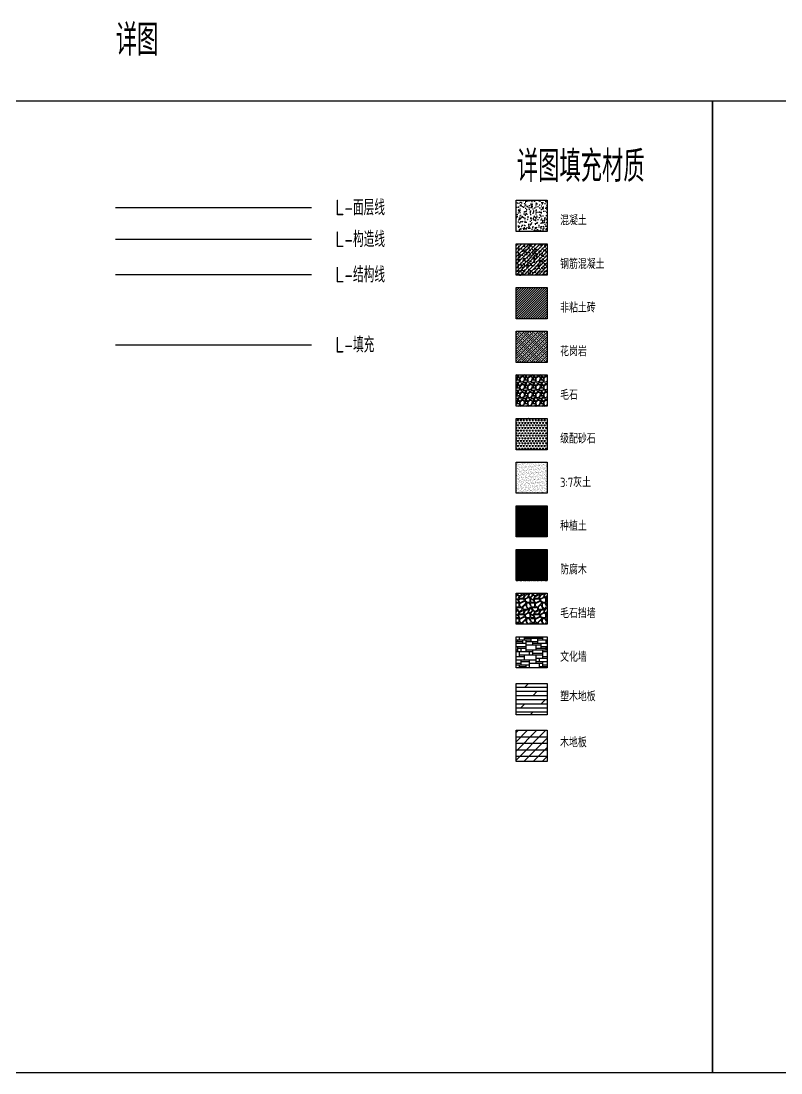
# Model space of a CAD drawing. Extents: x -2575501 to 16617496, y -2334620 to 1078419.
# Drawn here: x 5912656 to 5985816, y 857915 to 959119 of the extents above; entities that cross this region are included whole.
import ezdxf
from ezdxf.enums import TextEntityAlignment as Align

# ---------------------------------------------------------------- set-up
doc = ezdxf.new("R2010")
doc.units = 0
doc.header["$LTSCALE"] = 10
doc.header["$MEASUREMENT"] = 0
for name, color, linetype in [('L-FRAME图框', 3, 'Continuous'), ('L-TEXT文字标注', 7, 'Continuous'), ('L-填充', 251, 'Continuous'), ('L-构造线', 6, 'Continuous'), ('L-结构线', 7, 'Continuous'), ('L-面层线', 4, 'Continuous'), ('W-ALUMINUM_FRAME铝架', 30, 'Continuous')]:
    doc.layers.add(name, color=color, linetype=linetype)
doc.styles.get("Standard").update_dxf_attribs({"font": 'gbenor.shx', "bigfont": 'gbcbig.shx'})

msp = doc.modelspace()

# ---------------------------------------------------------------- hatches: boundary and pattern name
at = {"layer": 'L-填充'}
h = msp.add_hatch(dxfattribs=at)
h.set_pattern_fill('混凝土', color=256, scale=100)
h.set_pattern_definition([(50, (5788473.6, 764230.1), (717.2602, -62.7521), [75, -825]), (355, (5788473.6, 764230.1), (-138.7513, 752.1921), [60, -660]), (100.4514, (5788533.36, 764224.9), (578.5094, 689.4395), [63.7402, -701.1421]), (46.1842, (5788473.6, 764430.1), (1067.241, -165.519), [112.5, -1237.5]), (96.6356, (5788562.5, 764416.3), (934.6627, 974.118), [95.6103, -1051.713]), (351.1842, (5788473.6, 764430.1), (934.662, 974.1186), [90, -990]), (21, (5788573.6, 764380.1), (596.907, -402.6189), [75, -825]), (326, (5788573.6, 764380.1), (243.3153, 725.15), [60, -660]), (71.4514, (5788623.34, 764346.6), (840.2226, 322.5305), [63.7402, -701.1421]), (37.5, (5788473.6, 764230.13), (12.15986, 332.89385), [0, -652, 0, -670, 0, -662.5]), (7.5, (5788473.6, 764230.13), (263.06954, 394.4117), [0, -382, 0, -637, 0, -252.5]), (327.5, (5788250.6, 764230.13), (533.82244, -22.55487), [0, -250, 0, -780, 0, -1035]), (317.5, (5788150.6, 764230.13), (583.1862, 100.105), [0, -325, 0, -518, 0, -735])])
h.paths.add_polyline_path([(5960309.3, 941880.6), (5963309.3, 941880.6), (5963309.3, 938880.6), (5960309.3, 938880.6)])
h = msp.add_hatch(dxfattribs=at)
h.set_pattern_fill('钢筋混凝土', color=256, scale=100)
h.set_pattern_definition([(45, (5788473.6, 764230.13), (-176.7767, 176.7767), []), (50, (5788473.6, 764230.1), (717.2602, -62.7521), [75, -825]), (355, (5788473.6, 764230.1), (-138.7513, 752.1921), [60, -660]), (100.4514, (5788533.36, 764224.9), (578.5094, 689.4395), [63.7402, -701.1421]), (46.1842, (5788473.6, 764430.1), (1067.241, -165.519), [112.5, -1237.5]), (96.6356, (5788562.5, 764416.3), (934.6627, 974.118), [95.6103, -1051.713]), (351.1842, (5788473.6, 764430.1), (934.662, 974.1186), [90, -990]), (21, (5788573.6, 764380.1), (596.907, -402.6189), [75, -825]), (326, (5788573.6, 764380.1), (243.3153, 725.15), [60, -660]), (71.4514, (5788623.34, 764346.6), (840.2226, 322.5305), [63.7402, -701.1421]), (37.5, (5788473.6, 764230.13), (12.15986, 332.89385), [0, -652, 0, -670, 0, -662.5]), (7.5, (5788473.6, 764230.13), (263.06954, 394.4117), [0, -382, 0, -637, 0, -252.5]), (327.5, (5788250.6, 764230.13), (533.82244, -22.55487), [0, -250, 0, -780, 0, -1035]), (317.5, (5788150.6, 764230.13), (583.1862, 100.105), [0, -325, 0, -518, 0, -735])])
h.paths.add_polyline_path([(5960309.3, 937680.6), (5963309.3, 937680.6), (5963309.3, 934680.6), (5960309.3, 934680.6)])
h = msp.add_hatch(dxfattribs=at)
h.set_pattern_fill('ANSI31', color=256, scale=100)
h.set_pattern_definition([(45, (5788473.6, 764230.13), (-112.2532, 112.2532), [])])
h.paths.add_polyline_path([(5960309.3, 933480.6), (5963309.3, 933480.6), (5963309.3, 930480.6), (5960309.3, 930480.6)])
h = msp.add_hatch(dxfattribs=at)
h.set_pattern_fill('ANSI33', color=256, scale=100)
h.set_pattern_definition([(45, (5788473.6, 764230.13), (-224.5064, 224.5064), []), (45, (5788698.1, 764230.13), (-224.5064, 224.5064), [158.75, -79.375])])
h.paths.add_polyline_path([(5960309.3, 929280.6), (5963309.3, 929280.6), (5963309.3, 926280.6), (5960309.3, 926280.6)])
h = msp.add_hatch(dxfattribs=at)
h.set_pattern_fill('GRAVEL', color=256, scale=100)
h.set_pattern_definition([(228.0128, (5789022.23, 764992.13), (-6096.00518, -6858.008427), [102.5163, -10149.15]), (184.9697, (5788953.653, 764915.93), (9144.014792, 761.9946226), [175.9215, -17416.2]), (132.5104, (5788778.393, 764900.69), (7619.9944555, -8382.008188), [124.0446, -12280.41]), (267.2737, (5788481.213, 764710.19), (761.996691, 15239.995096), [160.2015, -15859.92]), (292.8337, (5788473.593, 764550.17), (-3810.0108167, 9144.005199), [157.0902, -15551.94]), (357.2737, (5788534.553, 764405.39), (-15239.995096, 761.996691), [160.2015, -15859.92]), (37.6942, (5788694.573, 764397.77), (-9906.0062584, -7619.993207), [211.8582, -20973.93]), (72.2553, (5788862.213, 764527.31), (5334.0106696, 16764.0048618), [200.016, -19801.59]), (121.4296, (5788923.173, 764717.81), (-6096.0015706, 9905.988348), [160.744, -15913.65]), (175.2364, (5788839.35, 764854.97), (8381.993416, -761.992849), [183.514, -8992.17]), (222.3974, (5788656.473, 764870.21), (-9144.0002752, -8381.9890952), [237.3234, -23495.04]), (138.8141, (5789235.59, 764702.57), (-5333.996602, 4571.992967), [81.0015, -8019.18]), (171.4692, (5789174.633, 764755.91), (9905.9848787, -1524.00384), [154.1046, -15256.38]), (225, (5789022.23, 764778.77), (-1e-13, -761.9995), [107.7627, -969.867]), (203.1986, (5788968.89, 764870.21), (3810.012848, 1524.006682), [58.0323, -5745.18]), (291.8014, (5788915.55, 764847.35), (-762.000535, 2286.00147), [82.0698, -4021.44]), (30.9638, (5788946.03, 764771.15), (2285.99759, 1524.00119), [133.296, -4309.89]), (161.5651, (5789060.33, 764839.73), (1524.0007, -761.99887), [96.386, -2313.27]), (16.3895, (5788473.593, 764847.35), (7620.004204, 2285.995245), [135.0264, -13367.64]), (70.3462, (5788603.133, 764885.45), (-3047.991507, -8381.988147), [113.2797, -11214.66]), (293.1986, (5789060.33, 764992.13), (-1524.006682, 3810.012848), [116.064, -5687.16]), (343.6105, (5789106.053, 764885.45), (-7620.004204, 2285.995245), [135.0264, -13367.64]), (339.444, (5788473.59, 764374.91), (-3810.00473, 1523.99815), [130.2105, -6380.31]), (294.7751, (5788595.513, 764329.19), (-3809.991121, 8381.996108), [109.1016, -10801.08]), (66.8014, (5789067.95, 764230.13), (1524.006682, 3810.012848), [116.064, -5687.16]), (17.354, (5789113.673, 764336.81), (-9906.0005346, -3047.995403), [127.735, -12645.72]), (69.444, (5788694.57, 764230.13), (-1523.99815, -3810.00473), [65.1054, -6445.44]), (101.3099, (5789022.23, 764230.13), (-761.99624, 3047.99024), [38.8545, -3846.6]), (165.9638, (5789014.61, 764268.23), (2286.0016, -761.99868), [157.0902, -2984.715]), (186.009, (5788862.213, 764306.33), (7619.988763, 761.9982206), [145.58, -14412.42]), (303.6901, (5788946.03, 764702.57), (-762.00026, 1523.99853), [109.8972, -2637.534]), (353.1572, (5789006.993, 764611.13), (12954.005357, -1524.0068255), [191.867, -18994.8]), (60.9454, (5789197.49, 764588.27), (-3047.99291, -5333.987283), [78.4524, -7766.82]), (90, (5789235.6, 764656.85), (-762, 762), [45.72, -716.28]), (120.2564, (5788846.973, 764329.19), (3047.99354, -5333.99731), [105.86, -10480.17]), (48.0128, (5788793.63, 764420.63), (6096.00518, 6858.008427), [205.033, -10046.64]), (0, (5788930.8, 764573), (762, 762), [198.12, -563.88]), (325.3048, (5789128.913, 764573.03), (-7619.986797, 5334.000507), [120.483, -11927.79]), (254.0546, (5789227.97, 764504.45), (-762.001944, -3048.00726), [110.9487, -5436.51]), (207.646, (5789197.493, 764397.77), (-14477.9949147, -7620.0047924), [180.6435, -17883.75]), (175.4261, (5789037.473, 764313.95), (-9906.0022814, 761.9963134), [191.1087, -18919.74]), (175.4261, (5789037.473, 764313.95), (-9906.0022814, 761.9963134), [191.1087, -18919.74])])
h.paths.add_polyline_path([(5960309.3, 925080.6), (5963309.3, 925080.6), (5963309.3, 922080.6), (5960309.3, 922080.6)])
h = msp.add_hatch(dxfattribs=at)
h.set_pattern_fill('TRIANG', color=256, scale=100)
h.set_pattern_definition([(60, (5788473.6, 764230.13), (-142.87495, 247.46673), [142.875, -142.875]), (120, (5788473.6, 764230.13), (-285.74995, 3e-05), [142.875, -142.875]), (0, (5788402.16, 764353.86), (142.875, 247.4667), [142.875, -142.875])])
h.paths.add_polyline_path([(5960309.3, 920880.6), (5963309.3, 920880.6), (5963309.3, 917880.6), (5960309.3, 917880.6)])
h = msp.add_hatch(dxfattribs=at)
h.set_pattern_fill('AR-SAND', color=256, scale=100)
h.set_pattern_definition([(37.5, (5788473.6, 764230.13), (-8.00016, 244.70662), [0, -193.04, 0, -215.9, 0, -206.375]), (7.5, (5788473.6, 764230.13), (224.76164, 358.41255), [0, -104.14, 0, -173.99, 0, -66.675]), (327.5, (5788317.38, 764230.13), (395.49619, 0.7186), [0, -63.5, 0, -228.6, 0, -298.45]), (317.5, (5788317.38, 764230.13), (381.77823, 111.46466), [0, -31.75, 0, -149.86, 0, -171.45])])
h.paths.add_polyline_path([(5960309.3, 916680.6), (5963309.3, 916680.6), (5963309.3, 913680.6), (5960309.3, 913680.6)])
h = msp.add_hatch(dxfattribs=at)
h.set_pattern_fill('EARTH', color=256, scale=100)
h.set_pattern_definition([(0, (5788473.6, 764230.13), (317.5, 317.5), [317.5, -317.5]), (0, (5788473.6, 764349.2), (317.5, 317.5), [317.5, -317.5]), (0, (5788473.6, 764468.25), (317.5, 317.5), [317.5, -317.5]), (90, (5788513.28, 764507.94), (-317.5, 317.5), [317.5, -317.5]), (90, (5788632.34, 764507.94), (-317.5, 317.5), [317.5, -317.5]), (90, (5788751.4, 764507.94), (-317.5, 317.5), [317.5, -317.5])])
h.paths.add_polyline_path([(5960309.3, 912480.6), (5963309.3, 912480.6), (5963309.3, 909480.6), (5960309.3, 909480.6)])
h = msp.add_hatch(dxfattribs=at)
h.set_pattern_fill('木纹01', color=256, scale=100, style=0)
h.set_pattern_definition([(0, (5860038.34, 823943.23), (400, 400), [20, -380]), (0, (5859758.34, 823983.23), (400, 400), [40, -360]), (0, (5860018.34, 824003.23), (400, 400), [20, -380]), (0, (5859778.34, 824043.23), (400, 400), [20, -380]), (0, (5860018.34, 824063.23), (400, 400), [20, -380]), (0, (5859798.34, 824083.23), (400, 400), [20, -380]), (0, (5860018.34, 824103.23), (400, 400), [20, -380]), (0, (5859798.34, 824143.23), (400, 400), [20, -220, 20, -140]), (0, (5859798.34, 824183.23), (400, 400), [40, -200, 20, -140]), (0, (5859778.34, 824243.23), (400, 400), [20, -60, 20, -160, 20, -120]), (0, (5859758.34, 824283.23), (400, 400), [20, -80, 40, -260]), (0, (5860018.34, 824303.23), (400, 400), [20, -380]), (0, (5859758.34, 824323.23), (400, 400), [20, -100, 20, -260]), (45, (5859718.34, 823943.23), (4e-14, 400), [56.5684, -509.117]), (45, (5860058.34, 823943.23), (4e-14, 400), [113.1371, -452.5483]), (45, (5860058.34, 824143.23), (4e-14, 400), [28.284, -537.4014]), (45, (5859718.34, 824183.23), (4e-14, 400), [84.8528, -480.8326]), (45, (5860058.34, 824183.23), (4e-14, 400), [141.4214, -424.2641]), (45, (5860058.34, 824243.23), (4e-14, 400), [84.8528, -480.8326]), (315, (5859978.34, 824283.23), (400, -9e-14), [28.284, -537.4014]), (315, (5859838.34, 823963.23), (400, -9e-14), [56.5684, -509.117]), (315, (5859858.34, 824123.23), (400, -9e-14), [56.5684, -509.117]), (315, (5859978.34, 824043.23), (400, -9e-14), [56.5684, -509.117]), (315, (5859958.34, 824203.23), (400, -9e-14), [56.5684, -509.117]), (315, (5859978.34, 824243.23), (400, -9e-14), [84.8528, -480.8326]), (315, (5859878.34, 824003.23), (400, -9e-14), [84.8528, -480.8326]), (315, (5859938.34, 824023.23), (400, -9e-14), [84.8528, -480.8326]), (315, (5859878.34, 824163.23), (400, -9e-14), [84.8528, -480.8326]), (315, (5859918.34, 824183.23), (400, -9e-14), [84.8528, -480.8326]), (26.56505, (5859738.34, 824023.23), (400, 2e-07), [44.7214, -849.7058]), (26.56505, (5860038.34, 824003.23), (400, 2e-07), [178.8854, -715.5418]), (26.56505, (5860038.34, 824063.23), (400, 2e-07), [178.8854, -715.5418]), (26.56505, (5860038.34, 824103.23), (400, 2e-07), [178.8856, -268, 89.444, -358.0976]), (26.56505, (5860078.34, 824163.23), (400, 2e-07), [44.7214, -849.7058]), (26.56505, (5859718.34, 824303.23), (400, 2e-07), [44.7214, -849.7058]), (26.56505, (5860038.34, 824303.23), (400, 2e-07), [89.4427, -804.9845]), (333.43495, (5859938.34, 823943.23), (400, -2e-07), [89.4427, -804.9845]), (333.43495, (5859798.34, 824043.23), (400, -2e-07), [89.4427, -804.9845]), (333.43495, (5859798.34, 823983.23), (400, -2e-07), [44.7214, -849.7045]), (333.43495, (5859818.34, 824083.23), (400, -2e-07), [134.1641, -760.2631]), (333.43495, (5859898.34, 824083.23), (400, -2e-07), [89.4427, -804.9845]), (333.43495, (5859938.34, 824103.23), (400, -2e-07), [89.4427, -804.9845]), (333.43495, (5859818.34, 824143.23), (400, -2e-07), [44.7214, -849.7045]), (333.43495, (5859838.34, 824183.23), (400, -2e-07), [44.7214, -849.7045]), (333.43495, (5859998.34, 824263.23), (400, -2e-07), [44.7214, -849.7045]), (333.43495, (5859978.34, 824123.23), (400, -2e-07), [44.7214, -849.7045]), (333.43495, (5859798.34, 824243.23), (400, -2e-07), [134.1641, -760.2631]), (333.43495, (5859778.34, 824283.23), (400, -2e-07), [89.4427, -804.9845]), (333.43495, (5859998.34, 824163.23), (400, -2e-07), [44.72, -402.48, 44.72, -402.5072]), (333.43495, (5859878.34, 824243.23), (400, -2e-07), [89.4427, -804.9845]), (333.43495, (5859898.34, 824283.23), (400, -2e-07), [89.4427, -804.9845]), (333.43495, (5859778.34, 824323.23), (400, -2e-07), [89.4427, -804.9845]), (333.43495, (5859898.34, 824323.23), (400, -2e-07), [89.4427, -804.9845])])
h.paths.add_polyline_path([(5960309.3, 908280.6), (5963309.3, 908280.6), (5963309.3, 905280.6), (5960309.3, 905280.6)])
h = msp.add_hatch(dxfattribs=at)
h.set_pattern_fill('毛石砌体', color=256, scale=100, style=0)
h.set_pattern_definition([(0, (5858987, 823043.2), (1500, 1500), [450, -1050]), (0, (5859887, 823193.2), (1500, 1500), [375, -1125]), (0, (5859812, 823268.2), (1500, 1500), [300, -1200]), (0, (5859362, 823643.2), (1500, 1500), [225, -225, 300, -750]), (0, (5859362, 823718.2), (1500, 1500), [300, -75, 375, -750]), (0, (5858687, 824018.2), (1500, 1500), [375, -1125]), (0, (5860112, 824093.2), (1500, 1500), [375, -1125]), (90, (5858687, 823343.2), (-1500, 1500), [225, -1275]), (90, (5858912, 824468.2), (-1500, 1500), [150, -1350]), (90, (5858987, 823043.2), (-1500, 1500), [225, -1275]), (90, (5859137, 824393.2), (-1500, 1500), [75, -1425]), (90, (5859212, 823793.2), (-1500, 1500), [225, -1275]), (90, (5859362, 823268.2), (-1500, 1500), [375, -1125]), (90, (5859512, 824318.2), (-1500, 1500), [225, -1275]), (90, (5859662, 823718.2), (-1500, 1500), [300, -1200]), (90, (5859737, 823718.2), (-1500, 1500), [300, -1200]), (90, (5859887, 823043.2), (-1500, 1500), [150, -1350]), (90, (5860112, 823268.2), (-1500, 1500), [375, -1125]), (45, (5858837, 823193.2), (9e-14, 1500), [636.396, -1484.924]), (45, (5858987, 823268.2), (9e-14, 1500), [318.198, -1803.122]), (45, (5859662, 824093.2), (9e-14, 1500), [424.264, -1697.056]), (45, (5859662, 824168.2), (9e-14, 1500), [318.198, -1803.122]), (135, (5859137, 824018.2), (-1500, 9e-14), [106.067, -2015.254]), (135, (5858837, 823193.2), (-1500, 9e-14), [212.131, -1909.189]), (135, (5859287, 823643.2), (-1500, 9e-14), [212.131, -1909.189]), (135, (5859662, 824018.2), (-1500, 9e-14), [212.131, -1909.189]), (135, (5860112, 824318.2), (-1500, 9e-14), [318.198, -1803.122]), (135, (5860112, 824243.2), (-1500, 9e-14), [212.131, -1909.189]), (135, (5860037, 824393.2), (-1500, 9e-14), [212.131, -1909.189]), (135, (5859587, 823043.2), (-1500, 9e-14), [318.198, -1803.122]), (26.56505, (5860036.95, 823943.2), (1500, 6e-07), [167.7, -3186.402]), (26.56505, (5859661.95, 823568.2), (1500, 6e-07), [167.7, -3186.402]), (26.56505, (5859136.95, 824018.2), (1500, 6e-07), [335.4, -3018.702]), (26.56505, (5859211.95, 824393.2), (1500, 6e-07), [335.4, -3018.702]), (26.56505, (5859211.95, 824018.2), (1500, 6e-07), [335.4, -3018.702]), (26.56505, (5860111.95, 824318.2), (1500, 6e-07), [335.4, -3018.702]), (26.56505, (5858686.95, 823568.2), (1500, 6e-07), [503.115, -2850.987]), (26.56505, (5858686.95, 823643.2), (1500, 6e-07), [503.115, -2850.987]), (26.56505, (5858686.95, 824243.2), (1500, 6e-07), [503.115, -2850.987]), (63.43495, (5859436.95, 824168.2), (0.1606, 1500.3213), [167.7, -3186.4]), (63.43495, (5860111.95, 824093.2), (0.1606, 1500.3213), [167.7, -2012.2, 335.4, -838.5]), (63.43495, (5859961.95, 823943.2), (-3e-06, 1500), [335.4, -3018.702]), (63.43495, (5859061.95, 824093.2), (-3e-06, 1500), [335.4, -3018.702]), (63.43495, (5858986.95, 824093.2), (-3e-06, 1500), [335.4, -3018.702]), (63.43495, (5859511.95, 824243.2), (-3e-06, 1500), [503.115, -2850.987]), (116.56505, (5859136.95, 823868.2), (-6e-07, 1500), [167.7, -3186.402]), (116.56505, (5860111.95, 823718.2), (-6e-07, 1500), [167.7, -3186.402]), (116.56505, (5859811.95, 823268.2), (-6e-07, 1500), [335.4, -3018.702]), (116.56505, (5859736.95, 823343.2), (-6e-07, 1500), [335.4, -3018.702]), (116.56505, (5859886.95, 824393.2), (-6e-07, 1500), [335.4, -3018.702]), (116.56505, (5858686.95, 823643.2), (-6e-07, 1500), [335.4, -3018.702]), (116.56505, (5859436.95, 823043.2), (-6e-07, 1500), [503.115, -2850.987]), (153.43495, (5859961.95, 823943.2), (-1500, -3e-06), [335.4, -3018.702]), (153.43495, (5860036.95, 823868.2), (-1500, -3e-06), [335.4, -3018.702]), (153.43495, (5858911.95, 823118.2), (-1500, -3e-06), [167.7, -3186.402]), (153.43495, (5859361.95, 823718.2), (-1500, -3e-06), [167.7, -3186.402]), (153.43495, (5859661.95, 824168.2), (-1500, -3e-06), [167.7, -3186.402])])
h.paths.add_polyline_path([(5960309.3, 904080.6), (5963309.3, 904080.6), (5963309.3, 901080.6), (5960309.3, 901080.6)])
h = msp.add_hatch(dxfattribs=at)
h.set_pattern_fill('文化石01', color=256, scale=200, style=0)
h.set_pattern_definition([(0, (5788473.6, 764230), (0, 3200), [2400, -800]), (0, (5788473.6, 764390), (0, 3200), [-960, 960, -480, 800]), (0, (5788473.6, 764550), (0, 3200), [-1440, 1760]), (0, (5788473.6, 764710), (0, 3200), [1440, -1760]), (0, (5788473.6, 764870), (0, 3200), [-640, 2560]), (0, (5788473.6, 765030), (0, 3200), [1120, -800, 960, -320]), (0, (5789593.6, 765190), (0, 3200), [2560, -640]), (0, (5788313.6, 765350), (0, 3200), [1760, -1440]), (0, (5787833.6, 765510), (0, 3200), [1440, -1760]), (0, (5788473.6, 765670), (0, 3200), [2560, -640]), (0, (5788473.6, 765830), (0, 3200), [-1280, 800, -480, 640]), (0, (5790073.6, 765990), (0, 3200), [1920, -1280]), (0, (5788793.6, 766150), (0, 3200), [1280, -640, 480, -800]), (0, (5789433.6, 766310), (0, 3200), [1280, -480, 800, -640]), (0, (5790713.6, 766470), (0, 3200), [1920, -1280]), (0, (5789433.6, 766630), (0, 3200), [1280, -1920]), (0, (5790073.6, 766790), (0, 3200), [1440, -1760]), (0, (5790073.6, 766950), (0, 3200), [-960, 2240]), (0, (5789113.6, 767110), (0, 3200), [960, -2240]), (0, (5790073.6, 767270), (0, 3200), [2240, -960]), (90, (5788473.6, 765510), (-3200, 2e-13), [480, -1280, 1120, -320]), (90, (5788793.6, 765670), (-3200, 2e-13), [800, -480, 320, -1600]), (90, (5788953.6, 765030), (-3200, 2e-13), [320, -2880]), (90, (5789113.6, 764710), (-3200, 2e-13), [320, -1920, 480, -480]), (90, (5789273.6, 765350), (-3200, 2e-13), [320, -2880]), (90, (5789433.6, 764230), (-3200, 2e-13), [480, -1440, 800, -480]), (90, (5789593.6, 764870), (-3200, 2e-13), [480, -2720]), (90, (5789753.6, 765670), (-3200, 2e-13), [480, -160, 320, -2240]), (90, (5789913.6, 764390), (-3200, 2e-13), [480, -2720]), (90, (5790073.6, 765190), (-3200, 2e-13), [480, -160, 480, -320, 800, -960]), (90, (5790393.6, 765190), (-3200, 2e-13), [-2240, 320, -320, 320]), (90, (5790553.6, 765670), (-3200, 2e-13), [320, -2880]), (90, (5790713.6, 764550), (-3200, 2e-13), [320, -1120, 800, -960]), (90, (5790873.6, 765030), (-3200, 2e-13), [160, -2080, 480, -480]), (90, (5791033.6, 765190), (-3200, 2e-13), [800, -800, 480, -1120]), (90, (5791193.6, 765990), (-3200, 2e-13), [480, -800, 320, -1600]), (90, (5791353.6, 764870), (-3200, 2e-13), [320, -2880]), (90, (5791513.6, 765190), (-3200, 2e-13), [320, -960, 480, -1440])])
h.paths.add_polyline_path([(5960309.3, 899880.6), (5963309.3, 899880.6), (5963309.3, 896880.6), (5960309.3, 896880.6)])
at = {"layer": 'W-ALUMINUM_FRAME铝架'}
h = msp.add_hatch(dxfattribs=at)
h.set_pattern_fill('DOLMIT', color=8, scale=500)
h.set_pattern_definition([(0, (4975725.77, 944637), (0, 396.87103), []), (45, (4975725.8, 944637), (-793.7415, 793.7415), [561.2606, -1122.52])])
h.paths.add_polyline_path([(5963309.3, 892380.6), (5963309.3, 895380.6), (5960309.3, 895380.6), (5960309.3, 892380.6)])
h = msp.add_hatch(dxfattribs=at)
h.set_pattern_fill('木板', color=8, scale=500)
h.set_pattern_definition([(0, (4975725.77, 944637), (0, 625), []), (45, (4975725.77, 944637), (-441.94174, 441.94174), [])])
h.paths.add_polyline_path([(5960309.3, 890880.6), (5960309.3, 887880.6), (5963309.3, 887880.6), (5963309.3, 890880.6)])

# ---------------------------------------------------------------- linework, layer by layer
at = {"layer": 'L-FRAME图框', "color": 3}
for points in [[(5909205.9, 951437.4), (5979236, 951437.4), (5979236, 857914.7), (5909205.9, 857914.7)], [(5979236, 951437.4), (6065769.5, 951437.4), (6065769.5, 857914.7), (5979236, 857914.7)]]:
    msp.add_lwpolyline(points, close=True, dxfattribs=at)
at = {"layer": 'L-填充'}
msp.add_lwpolyline([(5921746, 927975.9), (5940617, 927975.9)], dxfattribs=at)
at = {"layer": 'L-构造线'}
msp.add_lwpolyline([(5921746, 938127.6), (5940617, 938127.6)], dxfattribs=at)
at = {"layer": 'L-结构线'}
for points in [[(5960309.3, 941880.6), (5963309.3, 941880.6), (5963309.3, 938880.6), (5960309.3, 938880.6)], [(5960309.3, 937680.6), (5963309.3, 937680.6), (5963309.3, 934680.6), (5960309.3, 934680.6)], [(5960309.3, 933480.6), (5963309.3, 933480.6), (5963309.3, 930480.6), (5960309.3, 930480.6)], [(5960309.3, 929280.6), (5963309.3, 929280.6), (5963309.3, 926280.6), (5960309.3, 926280.6)], [(5960309.3, 925080.6), (5963309.3, 925080.6), (5963309.3, 922080.6), (5960309.3, 922080.6)], [(5960309.3, 920880.6), (5963309.3, 920880.6), (5963309.3, 917880.6), (5960309.3, 917880.6)], [(5960309.3, 916680.6), (5963309.3, 916680.6), (5963309.3, 913680.6), (5960309.3, 913680.6)], [(5960309.3, 912480.6), (5963309.3, 912480.6), (5963309.3, 909480.6), (5960309.3, 909480.6)], [(5960309.3, 908280.6), (5963309.3, 908280.6), (5963309.3, 905280.6), (5960309.3, 905280.6)], [(5960309.3, 904080.6), (5963309.3, 904080.6), (5963309.3, 901080.6), (5960309.3, 901080.6)], [(5960309.3, 899880.6), (5963309.3, 899880.6), (5963309.3, 896880.6), (5960309.3, 896880.6)], [(5960309.3, 895380.6), (5963309.3, 895380.6), (5963309.3, 892380.6), (5960309.3, 892380.6)], [(5960309.3, 890880.6), (5963309.3, 890880.6), (5963309.3, 887880.6), (5960309.3, 887880.6)]]:
    msp.add_lwpolyline(points, close=True, dxfattribs=at)
msp.add_lwpolyline([(5921746, 934724.5), (5940617, 934724.5)], dxfattribs=at)
at = {"layer": 'L-面层线'}
msp.add_lwpolyline([(5921746, 941184.8), (5940617, 941184.8)], dxfattribs=at)

# ---------------------------------------------------------------- texts
at = {"layer": 'L-TEXT文字标注', "width": 0.95}
for s, p in [('详图', (5923820.8, 957457.7)), ('详图填充材质', (5966537.7, 945302.4))]:
    msp.add_text(s, height=3000, dxfattribs=at).set_placement(p, align=Align.MIDDLE)
for s, p in [('混凝土', (5964554.4, 940380.6)), ('钢筋混凝土', (5964554.4, 936180.6)), ('非粘土砖', (5964554.4, 931980.6)), ('花岗岩', (5964554.4, 927780.6)), ('毛石', (5964554.4, 923580.6)), ('级配砂石', (5964554.4, 919380.6)), ('3:7灰土', (5964554.4, 915180.6)), ('种植土', (5964554.4, 910980.6)), ('防腐木', (5964554.4, 906780.6)), ('毛石挡墙', (5964554.4, 902580.6)), ('文化墙', (5964554.4, 898380.6)), ('塑木地板', (5964554.4, 894579.2)), ('木地板', (5964554.4, 890152.7))]:
    msp.add_text(s, height=900, dxfattribs=at).set_placement(p, align=Align.TOP_LEFT)
at = {"layer": 'L-填充', "width": 0.95}
msp.add_text('L-填充', height=1500, dxfattribs=at).set_placement((5942915.4, 927975.9), align=Align.MIDDLE_LEFT)
at = {"layer": 'L-构造线', "width": 0.95}
msp.add_text('L-构造线', height=1500, dxfattribs=at).set_placement((5942915.4, 938127.6), align=Align.MIDDLE_LEFT)
at = {"layer": 'L-结构线', "width": 0.95}
msp.add_text('L-结构线', height=1500, dxfattribs=at).set_placement((5942915.4, 934724.5), align=Align.MIDDLE_LEFT)
at = {"layer": 'L-面层线', "width": 0.95}
msp.add_text('L-面层线', height=1500, dxfattribs=at).set_placement((5942915.4, 941184.8), align=Align.MIDDLE_LEFT)

doc.saveas('drawing.dxf')
